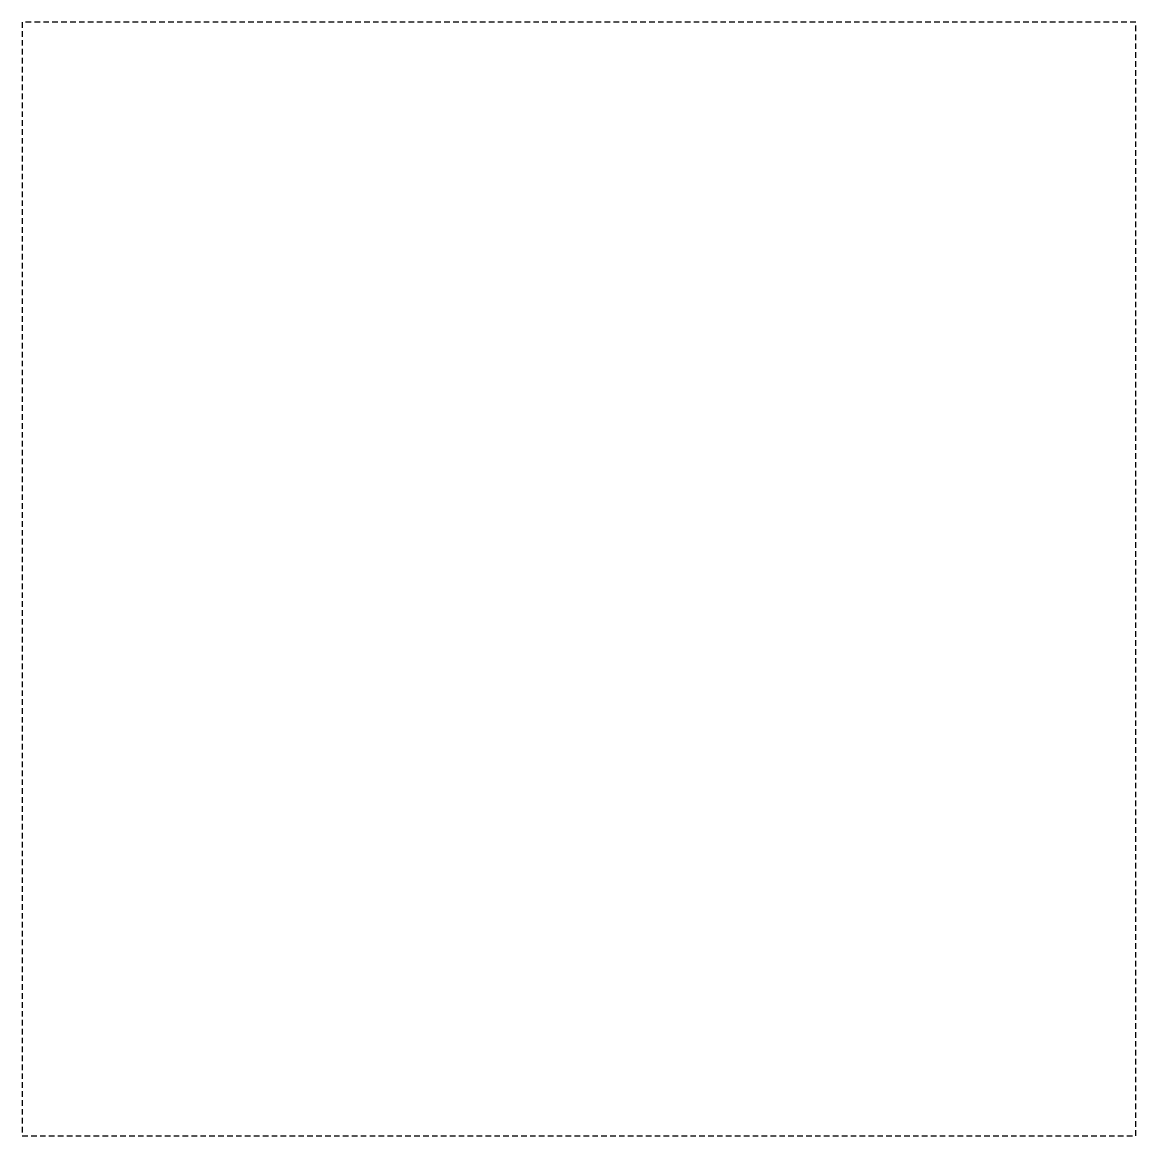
# Model space of a CAD drawing. Header units: inches. Extents: x 0 to 100, y 0 to 100.
import ezdxf

# ---------------------------------------------------------------- set-up
doc = ezdxf.new("R2010")
doc.units = ezdxf.units.IN
doc.header["$MEASUREMENT"] = 0
doc.linetypes.add('Dashed', pattern=[0.8, 0.5, -0.3])

msp = doc.modelspace()

# ---------------------------------------------------------------- linework, layer by layer
at = {"linetype": 'Dashed'}
msp.add_lwpolyline([(0, 0), (100, 0), (100, 100), (0, 100)], close=True, dxfattribs=at)

doc.saveas('drawing.dxf')
